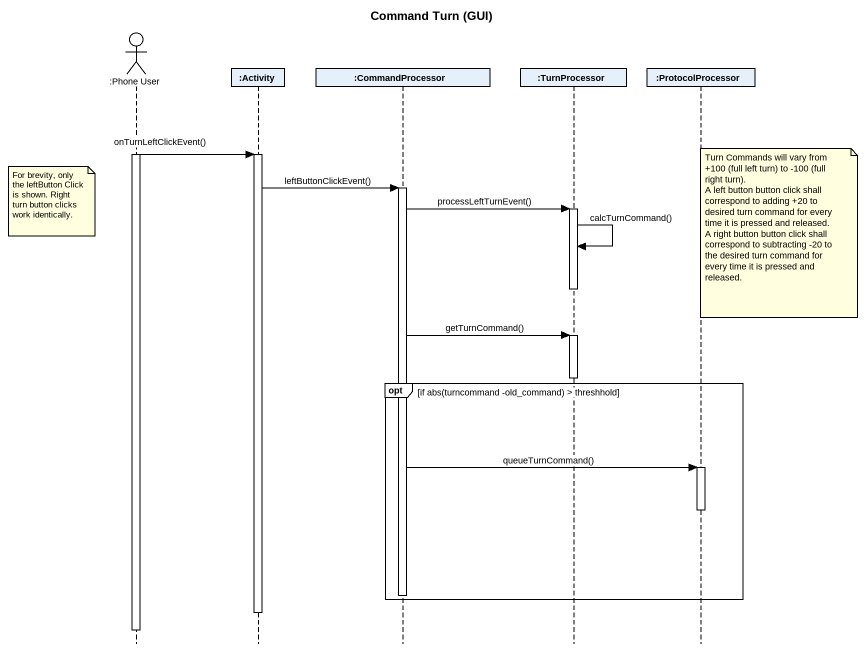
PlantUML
@startuml
title Command Turn (GUI)
hide footbox
actor ":Phone User" as Phone_User
participant ":Activity" as Activity
participant ":CommandProcessor" as CommandProcessor
participant ":TurnProcessor" as TurnProcessor
participant ":ProtocolProcessor" as ProtocolProcessor

activate Phone_User
Phone_User -> Activity : onTurnLeftClickEvent()
activate Activity
Activity -> CommandProcessor : leftButtonClickEvent()
activate CommandProcessor
note left of Phone_User : For brevity, only the leftButton Click is shown. Right turn button clicks work identically.
CommandProcessor -> TurnProcessor : processLeftTurnEvent()
activate TurnProcessor
note over ProtocolProcessor
  Turn Commands will vary from +100 (full left turn) to -100 (full right turn).
  A left button button click shall correspond to adding +20 to desired turn command for every time it is pressed and released.
  A right button button click shall correspond to subtracting -20 to the desired turn command for every time it is pressed and released.
end note
TurnProcessor -> TurnProcessor : calcTurnCommand()
deactivate TurnProcessor
CommandProcessor -> TurnProcessor : getTurnCommand()
activate TurnProcessor
deactivate TurnProcessor
opt if abs(turncommand -old_command) > threshhold
  CommandProcessor -> ProtocolProcessor : queueTurnCommand()
  activate ProtocolProcessor
  deactivate ProtocolProcessor
  deactivate CommandProcessor
end
deactivate Activity
deactivate Phone_User
@enduml
